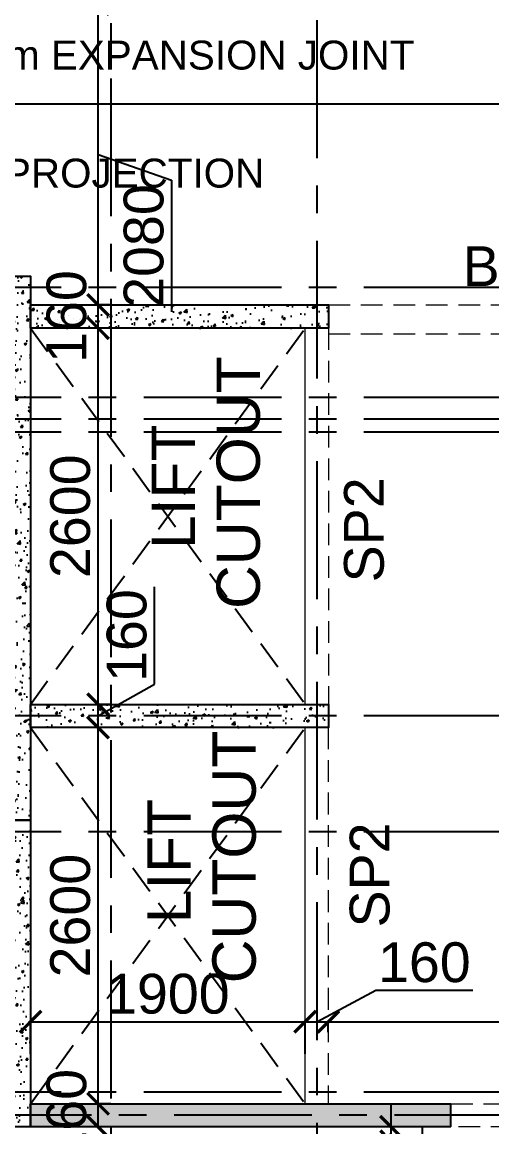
# Model space of a CAD drawing. Header units: inches. Extents: x 278200 to 407749, y -182622 to -96622.
# Drawn here: x 320992 to 324243, y -117585 to -109950 of the extents above; entities that cross this region are included whole.
import ezdxf

# ---------------------------------------------------------------- set-up
doc = ezdxf.new("R2010")
doc.units = ezdxf.units.IN
doc.header["$MEASUREMENT"] = 0
doc.linetypes.add('CENTER', pattern=[50.8, 31.75, -6.35, 6.35, -6.35])
doc.linetypes.add('Hidden', pattern=[3, 2, -1])
for name, color, linetype in [('1', 8, 'Continuous'), ('160 R.C. WALL HAT', 8, 'Continuous'), ('160 R.C.WALL', 6, 'Continuous'), ('4', 4, 'Continuous'), ('BEAM TEXT', 4, 'Continuous'), ('DIM', 251, 'Continuous'), ('GRID', 8, 'CENTER'), ('SPANRAL BEAM', 3, 'Continuous'), ('TEXT-1', 3, 'Continuous')]:
    doc.layers.add(name, color=color, linetype=linetype)
doc.layers.add('BEAMS', color=3, linetype='Continuous', lineweight=0)
doc.layers.add('text', color=4, linetype='Continuous', lineweight=30)
doc.styles.add('T200', font='sanss___.ttf', dxfattribs={"height": 275})
doc.styles.add('T300', font='sanss___.ttf', dxfattribs={"height": 350})
doc.dimstyles.new('T 200', dxfattribs={"dimtxt": 275, "dimasz": 150, "dimexe": 1, "dimexo": 0, "dimgap": 50, "dimtad": 1, "dimdec": 0, "dimrnd": 5, "dimdsep": 46, "dimtxsty": 'T200', "dimblk": 'ARCHTICK', "dimcen": 2.5, "dimdle": 1, "dimclrd": 5, "dimclre": 253, "dimclrt": 1, "dimadec": 0, "dimazin": 0, "dimtfac": 1, "dimtdec": 0, "dimtmove": 2, "dimatfit": 3, "dimfxl": 0, "dimarcsym": 0})
pattern_1 = [(50, (2464819.82, 125850.9), (179.315046, -15.688034), [18.75, -206.25]), (355, (2464819.82, 125850.9), (-34.687833, 188.048033), [15, -165]), (100.451444, (2464834.76, 125849.6), (144.627212, 172.359998), [15.935048, -175.285528]), (46.1842, (2464819.82, 125900.9), (266.810333, -41.37982), [28.125, -309.375]), (96.635635, (2464842.05, 125897.46), (233.665486, 243.52965), [23.902586, -262.92844]), (351.184164, (2464819.82, 125900.9), (233.665486, 243.52965), [22.5, -247.5]), (21, (2464844.82, 125888.4), (149.226763, -100.654723), [18.75, -206.25]), (326, (2464844.82, 125888.4), (60.828833, 181.287511), [15, -165]), (71.451445, (2464857.25, 125880.02), (210.055594, 80.632788), [15.935047, -175.285528]), (37.5, (2464819.816, 125850.906), (3.0399638, 83.2234635), [0, -163, 0, -167.5, 0, -165.625]), (7.5, (2464819.82, 125850.91), (65.7673844, 98.602928), [0, -95.5, 0, -159.25, 0, -63.125]), (327.5, (2464764.066, 125850.906), (133.455609, -5.638718), [0, -62.5, 0, -195, 0, -258.75]), (317.5, (2464739.07, 125850.91), (145.7965423, 25.0262456), [0, -81.25, 0, -129.5, 0, -183.75])]
pattern_2 = [(50, (2502080.12, 118330.9), (179.315046, -15.688034), [18.75, -206.25]), (355, (2502080.12, 118330.9), (-34.687833, 188.048033), [15, -165]), (100.4514445, (2502095.07, 118329.6), (144.627212, 172.359998), [15.935048, -175.285528]), (46.1842, (2502080.12, 118380.9), (266.810333, -41.37982), [28.125, -309.375]), (96.635635, (2502102.36, 118377.46), (233.665486, 243.52965), [23.902586, -262.92844]), (351.184164, (2502080.12, 118380.9), (233.665486, 243.52965), [22.5, -247.5]), (21, (2502105.12, 118368.4), (149.226763, -100.654723), [18.75, -206.25]), (326, (2502105.12, 118368.4), (60.828833, 181.287511), [15, -165]), (71.451445, (2502117.56, 118360.02), (210.055594, 80.632788), [15.935047, -175.285528]), (37.5, (2502080.12, 118330.906), (3.0399638, 83.2234635), [0, -163, 0, -167.5, 0, -165.625]), (7.5, (2502080.12, 118330.91), (65.7673844, 98.602928), [0, -95.5, 0, -159.25, 0, -63.125]), (327.5, (2502024.37, 118330.906), (133.455609, -5.638718), [0, -62.5, 0, -195, 0, -258.75]), (317.5, (2501999.37, 118330.91), (145.7965423, 25.0262456), [0, -81.25, 0, -129.5, 0, -183.75])]

# ---------------------------------------------------------------- blocks, each defined once
blk = doc.blocks.new('_ARCHTICK')
at = {"color": 0, "linetype": 'ByBlock', "const_width": 0.15}
blk.add_lwpolyline([(-0.5, -0.5), (0.5, 0.5)], dxfattribs=at)
blk = doc.blocks.new('*D570')
at = {"layer": 'Defpoints', "color": 0}
for p in [(331089.3, -110515.5), (318830.7, -110563.8, 14.7), (331089.3, -110586.1, 14.7)]:
    blk.add_point(p, dxfattribs=at)
at = {"layer": 'DIM', "color": 5, "lineweight": -2}
blk.add_line((318829.7, -110515.5), (331090.3, -110515.5), dxfattribs=at)
at = {"layer": 'DIM', "color": 253, "lineweight": -2}
for p, q in [((318830.7, -110563.8), (318830.7, -110514.5)), ((331089.3, -110586.1), (331089.3, -110514.5))]:
    blk.add_line(p, q, dxfattribs=at)
at = {"layer": 'DIM', "color": 5, "lineweight": -2, "xscale": 150, "yscale": 150, "zscale": 150, "rotation": 180}
blk.add_blockref('_ARCHTICK', (318830.7, -110515.5), dxfattribs=at)
at = {"layer": 'DIM', "color": 5, "lineweight": -2, "xscale": 150, "yscale": 150, "zscale": 150}
blk.add_blockref('_ARCHTICK', (331089.3, -110515.5), dxfattribs=at)
at = {"layer": 'DIM', "color": 1, "insert": (324960, -110323.7), "char_height": 275, "attachment_point": 5, "style": 'T200'}
blk.add_mtext('12260', dxfattribs=at)
blk = doc.blocks.new('*D574')
at = {"layer": 'Defpoints', "color": 0}
for p in [(321518.2, -117424.9), (321607.2, -117424.9, 14.7), (321607.2, -117584.9, 14.7)]:
    blk.add_point(p, dxfattribs=at)
at = {"layer": 'DIM', "color": 5, "lineweight": -2}
blk.add_line((321518.2, -117585.9), (321518.2, -117423.9), dxfattribs=at)
at = {"layer": 'DIM', "color": 253, "lineweight": -2}
for p, q in [((321607.2, -117424.9), (321517.2, -117424.9)), ((321607.2, -117584.9), (321517.2, -117584.9))]:
    blk.add_line(p, q, dxfattribs=at)
at = {"layer": 'DIM', "color": 5, "lineweight": -2, "xscale": 150, "yscale": 150, "zscale": 150}
for p, rotation in [((321518.2, -117424.9), 90), ((321518.2, -117584.9), 270)]:
    blk.add_blockref('_ARCHTICK', p, dxfattribs=dict(at, rotation=rotation))
at = {"layer": 'DIM', "color": 1, "insert": (321300.4, -117504.9), "char_height": 275, "attachment_point": 5, "rotation": 90, "style": 'T200'}
blk.add_mtext('160', dxfattribs=at)
blk = doc.blocks.new('*D575')
at = {"layer": 'Defpoints', "color": 0}
for p in [(321518.2, -114824.9), (321607.2, -114824.9, 14.7), (321607.2, -117424.9, 14.7)]:
    blk.add_point(p, dxfattribs=at)
at = {"layer": 'DIM', "color": 253, "lineweight": -2}
for p, q in [((321607.2, -114824.9), (321517.2, -114824.9)), ((321607.2, -117424.9), (321517.2, -117424.9))]:
    blk.add_line(p, q, dxfattribs=at)
at = {"layer": 'DIM', "color": 5, "lineweight": -2}
blk.add_line((321518.2, -117425.9), (321518.2, -114823.9), dxfattribs=at)
at = {"layer": 'DIM', "color": 5, "lineweight": -2, "xscale": 150, "yscale": 150, "zscale": 150}
for p, rotation in [((321518.2, -114824.9), 90), ((321518.2, -117424.9), 270)]:
    blk.add_blockref('_ARCHTICK', p, dxfattribs=dict(at, rotation=rotation))
at = {"layer": 'DIM', "color": 1, "insert": (321326.4, -116124.9), "char_height": 275, "attachment_point": 5, "rotation": 90, "style": 'T200'}
blk.add_mtext('2600', dxfattribs=at)
blk = doc.blocks.new('*D576')
at = {"layer": 'Defpoints', "color": 0}
for p in [(321518.2, -114664.9), (321607.2, -114664.9, 14.7), (321607.2, -114824.9, 14.7)]:
    blk.add_point(p, dxfattribs=at)
at = {"layer": 'DIM', "color": 5, "lineweight": -2}
for p, q in [((321908.6, -114525.6), (321908.6, -113853.3)), ((321518.2, -114744.9), (321908.6, -114525.6)), ((321518.2, -114825.9), (321518.2, -114663.9))]:
    blk.add_line(p, q, dxfattribs=at)
at = {"layer": 'DIM', "color": 253, "lineweight": -2}
for p, q in [((321607.2, -114664.9), (321517.2, -114664.9)), ((321607.2, -114824.9), (321517.2, -114824.9))]:
    blk.add_line(p, q, dxfattribs=at)
at = {"layer": 'DIM', "color": 5, "lineweight": -2, "xscale": 150, "yscale": 150, "zscale": 150}
for p, rotation in [((321518.2, -114664.9), 90), ((321518.2, -114824.9), 270)]:
    blk.add_blockref('_ARCHTICK', p, dxfattribs=dict(at, rotation=rotation))
at = {"layer": 'DIM', "color": 1, "insert": (321716.7, -114189.5), "char_height": 275, "attachment_point": 5, "rotation": 90, "style": 'T200'}
blk.add_mtext('160', dxfattribs=at)
blk = doc.blocks.new('*D577')
at = {"layer": 'Defpoints', "color": 0}
for p in [(321518.2, -112064.9), (321607.2, -112064.9, 14.7), (321607.2, -114664.9, 14.7)]:
    blk.add_point(p, dxfattribs=at)
at = {"layer": 'DIM', "color": 253, "lineweight": -2}
for p, q in [((321607.2, -112064.9), (321517.2, -112064.9)), ((321607.2, -114664.9), (321517.2, -114664.9))]:
    blk.add_line(p, q, dxfattribs=at)
at = {"layer": 'DIM', "color": 5, "lineweight": -2}
blk.add_line((321518.2, -114665.9), (321518.2, -112063.9), dxfattribs=at)
at = {"layer": 'DIM', "color": 5, "lineweight": -2, "xscale": 150, "yscale": 150, "zscale": 150}
for p, rotation in [((321518.2, -112064.9), 90), ((321518.2, -114664.9), 270)]:
    blk.add_blockref('_ARCHTICK', p, dxfattribs=dict(at, rotation=rotation))
at = {"layer": 'DIM', "color": 1, "insert": (321326.4, -113364.9), "char_height": 275, "attachment_point": 5, "rotation": 90, "style": 'T200'}
blk.add_mtext('2600', dxfattribs=at)
blk = doc.blocks.new('*D578')
at = {"layer": 'Defpoints', "color": 0}
for p in [(321518.2, -111904.9), (321607.2, -111904.9, 14.7), (321607.2, -112064.9, 14.7)]:
    blk.add_point(p, dxfattribs=at)
at = {"layer": 'DIM', "color": 253, "lineweight": -2}
for p, q in [((321607.2, -111904.9), (321517.2, -111904.9)), ((321607.2, -112064.9), (321517.2, -112064.9))]:
    blk.add_line(p, q, dxfattribs=at)
at = {"layer": 'DIM', "color": 5, "lineweight": -2}
blk.add_line((321518.2, -112065.9), (321518.2, -111903.9), dxfattribs=at)
at = {"layer": 'DIM', "color": 5, "lineweight": -2, "xscale": 150, "yscale": 150, "zscale": 150}
for p, rotation in [((321518.2, -111904.9), 90), ((321518.2, -112064.9), 270)]:
    blk.add_blockref('_ARCHTICK', p, dxfattribs=dict(at, rotation=rotation))
at = {"layer": 'DIM', "color": 1, "insert": (321300.4, -111984.9), "char_height": 275, "attachment_point": 5, "rotation": 90, "style": 'T200'}
blk.add_mtext('160', dxfattribs=at)
blk = doc.blocks.new('*D579')
at = {"layer": 'Defpoints', "color": 0}
for p in [(321518.2, -109824.9), (321607.2, -109824.9, 14.7), (321607.2, -111904.9, 14.7)]:
    blk.add_point(p, dxfattribs=at)
at = {"layer": 'DIM', "color": 253, "lineweight": -2}
for p, q in [((321607.2, -109824.9), (321517.2, -109824.9)), ((321607.2, -111904.9), (321517.2, -111904.9))]:
    blk.add_line(p, q, dxfattribs=at)
at = {"layer": 'DIM', "color": 5, "lineweight": -2}
for p, q in [((321518.2, -111905.9), (321518.2, -109823.9)), ((321518.2, -110864.9), (322026, -111043.5)), ((322026, -111043.5), (322026, -111951.5))]:
    blk.add_line(p, q, dxfattribs=at)
at = {"layer": 'DIM', "color": 5, "lineweight": -2, "xscale": 150, "yscale": 150, "zscale": 150}
for p, rotation in [((321518.2, -109824.9), 90), ((321518.2, -111904.9), 270)]:
    blk.add_blockref('_ARCHTICK', p, dxfattribs=dict(at, rotation=rotation))
at = {"layer": 'DIM', "color": 1, "insert": (321834.4, -111497.5), "char_height": 275, "attachment_point": 5, "rotation": 90, "style": 'T200'}
blk.add_mtext('2080', dxfattribs=at)
blk = doc.blocks.new('*D580')
at = {"layer": 'Defpoints', "color": 0}
for p in [(322950.6, -116858.1), (321051, -117080.2, 14.7), (322950.6, -117080.2, 14.7)]:
    blk.add_point(p, dxfattribs=at)
at = {"layer": 'DIM', "color": 5, "lineweight": -2}
blk.add_line((321050, -116858.1), (322951.6, -116858.1), dxfattribs=at)
at = {"layer": 'DIM', "color": 253, "lineweight": -2}
for p, q in [((321051, -117080.2), (321051, -116857.1)), ((322950.6, -117080.2), (322950.6, -116857.1))]:
    blk.add_line(p, q, dxfattribs=at)
at = {"layer": 'DIM', "color": 5, "lineweight": -2, "xscale": 150, "yscale": 150, "zscale": 150, "rotation": 180}
blk.add_blockref('_ARCHTICK', (321051, -116858.1), dxfattribs=at)
at = {"layer": 'DIM', "color": 5, "lineweight": -2, "xscale": 150, "yscale": 150, "zscale": 150}
blk.add_blockref('_ARCHTICK', (322950.6, -116858.1), dxfattribs=at)
at = {"layer": 'DIM', "color": 1, "insert": (322000.8, -116666.4), "char_height": 275, "attachment_point": 5, "style": 'T200'}
blk.add_mtext('1900', dxfattribs=at)
blk = doc.blocks.new('*D581')
at = {"layer": 'Defpoints', "color": 0}
for p in [(323110.8, -116858.1), (323110.8, -116929.6, 14.7), (322950.6, -117080.2, 14.7)]:
    blk.add_point(p, dxfattribs=at)
at = {"layer": 'DIM', "color": 5, "lineweight": -2}
for p, q in [((323030.7, -116858.1), (323439.2, -116640.6)), ((323439.2, -116640.6), (324111.5, -116640.6)), ((322949.6, -116858.1), (323111.8, -116858.1))]:
    blk.add_line(p, q, dxfattribs=at)
at = {"layer": 'DIM', "color": 253, "lineweight": -2}
for p, q in [((322950.6, -117080.2), (322950.6, -116857.1)), ((323110.8, -116929.6), (323110.8, -116857.1))]:
    blk.add_line(p, q, dxfattribs=at)
at = {"layer": 'DIM', "color": 5, "lineweight": -2, "xscale": 150, "yscale": 150, "zscale": 150, "rotation": 180}
blk.add_blockref('_ARCHTICK', (322950.6, -116858.1), dxfattribs=at)
at = {"layer": 'DIM', "color": 5, "lineweight": -2, "xscale": 150, "yscale": 150, "zscale": 150}
blk.add_blockref('_ARCHTICK', (323110.8, -116858.1), dxfattribs=at)
at = {"layer": 'DIM', "color": 1, "insert": (323775.4, -116448.8), "char_height": 275, "attachment_point": 5, "style": 'T200'}
blk.add_mtext('160', dxfattribs=at)
blk = doc.blocks.new('*D582')
at = {"layer": 'Defpoints', "color": 0}
for p in [(326809, -116858.1), (323110.8, -116929.6, 14.7), (326809, -116912.4, 14.7)]:
    blk.add_point(p, dxfattribs=at)
at = {"layer": 'DIM', "color": 5, "lineweight": -2}
blk.add_line((323109.8, -116858.1), (326810, -116858.1), dxfattribs=at)
at = {"layer": 'DIM', "color": 253, "lineweight": -2}
for p, q in [((323110.8, -116929.6), (323110.8, -116857.1)), ((326809, -116912.4), (326809, -116857.1))]:
    blk.add_line(p, q, dxfattribs=at)
at = {"layer": 'DIM', "color": 5, "lineweight": -2, "xscale": 150, "yscale": 150, "zscale": 150, "rotation": 180}
blk.add_blockref('_ARCHTICK', (323110.8, -116858.1), dxfattribs=at)
at = {"layer": 'DIM', "color": 5, "lineweight": -2, "xscale": 150, "yscale": 150, "zscale": 150}
blk.add_blockref('_ARCHTICK', (326809, -116858.1), dxfattribs=at)
at = {"layer": 'DIM', "color": 1, "insert": (324959.9, -116666.2), "char_height": 275, "attachment_point": 5, "style": 'T200'}
blk.add_mtext('3700', dxfattribs=at)
blk = doc.blocks.new('*D830')
at = {"layer": 'Defpoints', "color": 0}
for p in [(323544.9, -117584.9), (323760, -117584.9, 14.7), (323760, -117684.9, 14.7)]:
    blk.add_point(p, dxfattribs=at)
at = {"layer": 'DIM', "color": 5, "lineweight": -2}
for p, q in [((323544.9, -117584.9), (323544.9, -117434.9)), ((323544.9, -117634.9), (323135.6, -117787.5)), ((323544.9, -117684.9), (323544.9, -117584.9)), ((323544.9, -117684.9), (323544.9, -117584.9)), ((323544.9, -117684.9), (323544.9, -117834.9)), ((323135.6, -117787.5), (323135.6, -118459.8))]:
    blk.add_line(p, q, dxfattribs=at)
at = {"layer": 'DIM', "color": 253, "lineweight": -2}
for p, q in [((323760, -117584.9), (323543.9, -117584.9)), ((323760, -117684.9), (323543.9, -117684.9))]:
    blk.add_line(p, q, dxfattribs=at)
at = {"layer": 'DIM', "color": 5, "lineweight": -2, "xscale": 150, "yscale": 150, "zscale": 150}
for p, rotation in [((323544.9, -117584.9), 270), ((323544.9, -117684.9), 90)]:
    blk.add_blockref('_ARCHTICK', p, dxfattribs=dict(at, rotation=rotation))
at = {"layer": 'DIM', "color": 1, "insert": (322943.9, -118123.6), "char_height": 275, "attachment_point": 5, "rotation": 90, "style": 'T200'}
blk.add_mtext('100', dxfattribs=at)

msp = doc.modelspace()

# ---------------------------------------------------------------- hatches: boundary and pattern name
at = {"layer": '160 R.C. WALL HAT'}
h = msp.add_hatch(dxfattribs=at)
h.set_pattern_fill('AR-CONC', color=256, scale=25)
h.set_pattern_definition([(50, (2500020.12, 120290.9), (179.315046, -15.688034), [18.75, -206.25]), (355, (2500020.12, 120290.9), (-34.687833, 188.048033), [15, -165]), (100.4514445, (2500035.07, 120289.6), (144.627212, 172.359998), [15.935048, -175.285528]), (46.1842, (2500020.12, 120340.9), (266.810333, -41.37982), [28.125, -309.375]), (96.635635, (2500042.36, 120337.46), (233.665486, 243.52965), [23.902586, -262.92844]), (351.184164, (2500020.12, 120340.9), (233.665486, 243.52965), [22.5, -247.5]), (21, (2500045.12, 120328.4), (149.226763, -100.654723), [18.75, -206.25]), (326, (2500045.12, 120328.4), (60.828833, 181.287511), [15, -165]), (71.451445, (2500057.56, 120320.02), (210.055594, 80.632788), [15.935047, -175.285528]), (37.5, (2500020.12, 120290.906), (3.0399638, 83.2234635), [0, -163, 0, -167.5, 0, -165.625]), (7.5, (2500020.12, 120290.91), (65.7673844, 98.602928), [0, -95.5, 0, -159.25, 0, -63.125]), (327.5, (2499964.37, 120290.906), (133.455609, -5.638718), [0, -62.5, 0, -195, 0, -258.75]), (317.5, (2499939.37, 120290.91), (145.7965423, 25.0262456), [0, -81.25, 0, -129.5, 0, -183.75])])
h.paths.add_polyline_path([(321051, -111704.9), (320891, -111704.9), (320891, -115464.9), (321051, -115464.9)])
h = msp.add_hatch(dxfattribs=at)
h.set_pattern_fill('AR-CONC', color=256, scale=25)
h.set_pattern_definition(pattern_1)
h.paths.add_polyline_path([(323111, -111904.9), (321051, -111904.9), (321051, -112064.9), (322951, -112064.9), (323111, -112064.9)])
h = msp.add_hatch(dxfattribs=at)
h.set_pattern_fill('AR-CONC', color=256, scale=25)
h.set_pattern_definition(pattern_1)
h.paths.add_polyline_path([(323111, -114664.9), (321051, -114664.9), (321051, -114824.9), (323111, -114824.9)])
h = msp.add_hatch(dxfattribs=at)
h.set_pattern_fill('AR-CONC', color=256, scale=25)
h.set_pattern_definition(pattern_2)
h.paths.add_polyline_path([(320891, -115464.9), (321051, -115464.9), (321051, -117584.9), (320891, -117584.9)])
h = msp.add_hatch(dxfattribs=at)
h.set_pattern_fill('AR-CONC', color=256, scale=25)
h.set_pattern_definition(pattern_2)
h.paths.add_polyline_path([(323959.6, -117584.9), (323959.8, -117424.9), (321051, -117424.9), (321050.8, -117584.9)])
h.paths.add_polyline_path([(325961, -117424.9), (325961, -117584.9), (330129, -117584.9), (330129, -117424.9)])

# ---------------------------------------------------------------- linework, layer by layer
at = {"layer": '1', "linetype": 'Hidden', "ltscale": 100}
for p, q in [((321051, -114664.9, 14.7), (322951, -112064.9, 14.7)), ((321051, -112064.9, 14.7), (322951, -114664.9, 14.7)), ((321051, -117424.9, 14.7), (322950.6, -114824.9, 14.7)), ((321051, -114824.9, 14.7), (322950.6, -117424.9, 14.7))]:
    msp.add_line(p, q, dxfattribs=at)
at = {"layer": '160 R.C.WALL'}
msp.add_line((323959.5, -117584.9, 14.7), (323959.5, -117424.9, 14.7), dxfattribs=at)
at = {"layer": '160 R.C.WALL', "elevation": 14.7}
for points in [[(321051, -115464.9), (320891, -115464.9), (320891, -111704.9), (321051, -111704.9)], [(321051, -111904.9), (323111, -111904.9), (323111, -112064.9), (321051, -112064.9)], [(321051, -114664.9), (323111, -114664.9), (323111, -114824.9), (321051, -114824.9)], [(320891, -115464.9), (321051, -115464.9), (321051, -117584.9), (320891, -117584.9)]]:
    msp.add_lwpolyline(points, close=True, dxfattribs=at)
msp.add_lwpolyline([(323959.5, -117584.9), (321051, -117584.9), (321051, -117424.9), (323959.5, -117424.9)], dxfattribs=at)
at = {"layer": '4', "elevation": 14.7}
msp.add_lwpolyline([(323760, -117584.9), (323760, -117684.9), (326161.2, -117684.9), (326161.2, -117584.9)], dxfattribs=at)
at = {"layer": 'BEAMS', "linetype": 'Hidden', "ltscale": 75}
for p, q in [((323111, -111904.9, 14.7), (326809, -111904.9, 14.7)), ((323111, -112064.9, 14.7), (323111, -114664.9, 14.7)), ((323111, -112104.9, 14.7), (326809, -112104.9, 14.7)), ((323110.8, -114824.9, 14.7), (323110.8, -117424.9, 14.7)), ((323959.8, -117424.9, 14.7), (325961, -117424.9, 14.7)), ((325961, -117584.9, 14.7), (323959.8, -117584.9, 14.7))]:
    msp.add_line(p, q, dxfattribs=at)
at = {"layer": 'BEAMS', "color": 4, "linetype": 'Continuous', "ltscale": 0.01}
for p, q in [((322951, -114664.9, 14.7), (322951, -112064.9, 14.7)), ((322950.6, -117424.9, 14.7), (322950.6, -114824.9, 14.7))]:
    msp.add_line(p, q, dxfattribs=at)
at = {"layer": 'GRID', "ltscale": 30}
for p, q in [((323031, -99268.8, 14.7), (323031, -130305.3, 14.7)), ((321607.2, -99671.3, 14.7), (321607.2, -130305.3, 14.7)), ((366982.1, -111784.9, 14.7), (281288.5, -111784.9, 14.7)), ((366982.1, -112544.9, 14.7), (281183, -112544.9, 14.7)), ((366982.1, -112694.5, 14.7), (280098.3, -112694.5, 14.7)), ((366982.1, -112784.9, 14.7), (281098.8, -112784.9, 14.7)), ((366982.1, -114744.9, 14.7), (281010.3, -114744.9, 14.7)), ((366982.1, -115544.9, 14.7), (280837.7, -115544.9, 14.7)), ((366982.1, -117344.9, 14.7), (281034.8, -117344.9, 14.7)), ((367192.1, -117504.9, 14.7), (280837.7, -117504.9, 14.7))]:
    msp.add_line(p, q, dxfattribs=at)

# ---------------------------------------------------------------- texts
at = {"layer": 'BEAM TEXT', "style": 'T300'}
msp.add_text('B2-2', height=275, dxfattribs=at).set_placement((324039.9, -111774.4))
at = {"layer": 'SPANRAL BEAM', "style": 'T300'}
for p in [(323494.4, -113822.2), (323533.7, -116206.9)]:
    msp.add_text('SP2', height=275, rotation=90, dxfattribs=at).set_placement(p)
at = {"layer": 'text', "color": 30, "style": 'T300'}
for s, p in [('CUTOUT', (322637.5, -114005.7)), ('LIFT', (322188.4, -113592)), ('CUTOUT', (322608.7, -116592.7)), ('LIFT', (322159.5, -116179))]:
    msp.add_text(s, height=300, rotation=90, dxfattribs=at).set_placement(p)
at = {"layer": 'TEXT-1', "style": 'T200'}
for s, p in [('50mm EXPANSION JOINT', (320338.2, -110277.9)), ('SLAB PROJECTION', (320075.2, -111093.5))]:
    msp.add_text(s, height=200, dxfattribs=at).set_placement(p)

# ---------------------------------------------------------------- dimensions: what is measured, and where the dimension line sits
at = {"layer": 'DIM'}
for base, p1, p2, picture, middle in [((321518.2, -109824.9), (321607.2, -111904.9, 14.7), (321607.2, -109824.9, 14.7), '*D579', (322026, -111093.5)), ((321518.2, -114664.9), (321607.2, -114824.9, 14.7), (321607.2, -114664.9, 14.7), '*D576', (321908.6, -114475.6)), ((323544.9, -117584.9), (323760, -117684.9, 14.7), (323760, -117584.9, 14.7), '*D830', (323135.6, -117837.5))]:
    dim = msp.add_linear_dim(base=base, p1=p1, p2=p2, angle=90, dimstyle='T 200', override={"dimtmove": 1}, dxfattribs=at)
    dim.commit()
    dim.dimension.update_dxf_attribs({"geometry": picture, "text_midpoint": middle, "dimtype": 160})
for base, p1, p2, picture, middle in [((331089.3, -110515.5), (318830.7, -110563.8, 14.7), (331089.3, -110586.1, 14.7), '*D570', (324960, -110323.7)), ((322950.6, -116858.1), (321051, -117080.2, 14.7), (322950.6, -117080.2, 14.7), '*D580', (322000.8, -116666.4)), ((326809, -116858.1), (323110.8, -116929.6, 14.7), (326809, -116912.4, 14.7), '*D582', (324959.9, -116666.2))]:
    dim = msp.add_linear_dim(base=base, p1=p1, p2=p2, dimstyle='T 200', dxfattribs=at)
    dim.commit()
    dim.dimension.update_dxf_attribs({"geometry": picture, "text_midpoint": middle})
for base, p1, p2, picture, middle in [((321518.2, -111904.9), (321607.2, -112064.9, 14.7), (321607.2, -111904.9, 14.7), '*D578', (321300.4, -111984.9)), ((321518.2, -112064.9), (321607.2, -114664.9, 14.7), (321607.2, -112064.9, 14.7), '*D577', (321326.4, -113364.9)), ((321518.2, -114824.9), (321607.2, -117424.9, 14.7), (321607.2, -114824.9, 14.7), '*D575', (321326.4, -116124.9)), ((321518.2, -117424.9), (321607.2, -117584.9, 14.7), (321607.2, -117424.9, 14.7), '*D574', (321300.4, -117504.9))]:
    dim = msp.add_linear_dim(base=base, p1=p1, p2=p2, angle=90, dimstyle='T 200', dxfattribs=at)
    dim.commit()
    dim.dimension.update_dxf_attribs({"geometry": picture, "text_midpoint": middle})
dim = msp.add_linear_dim(base=(323110.8, -116858.1), p1=(322950.6, -117080.2, 14.7), p2=(323110.8, -116929.6, 14.7), dimstyle='T 200', override={"dimtmove": 1}, dxfattribs=at)
dim.commit()
dim.dimension.update_dxf_attribs({"geometry": '*D581', "text_midpoint": (323489.2, -116640.6), "dimtype": 160})

doc.saveas('drawing.dxf')
